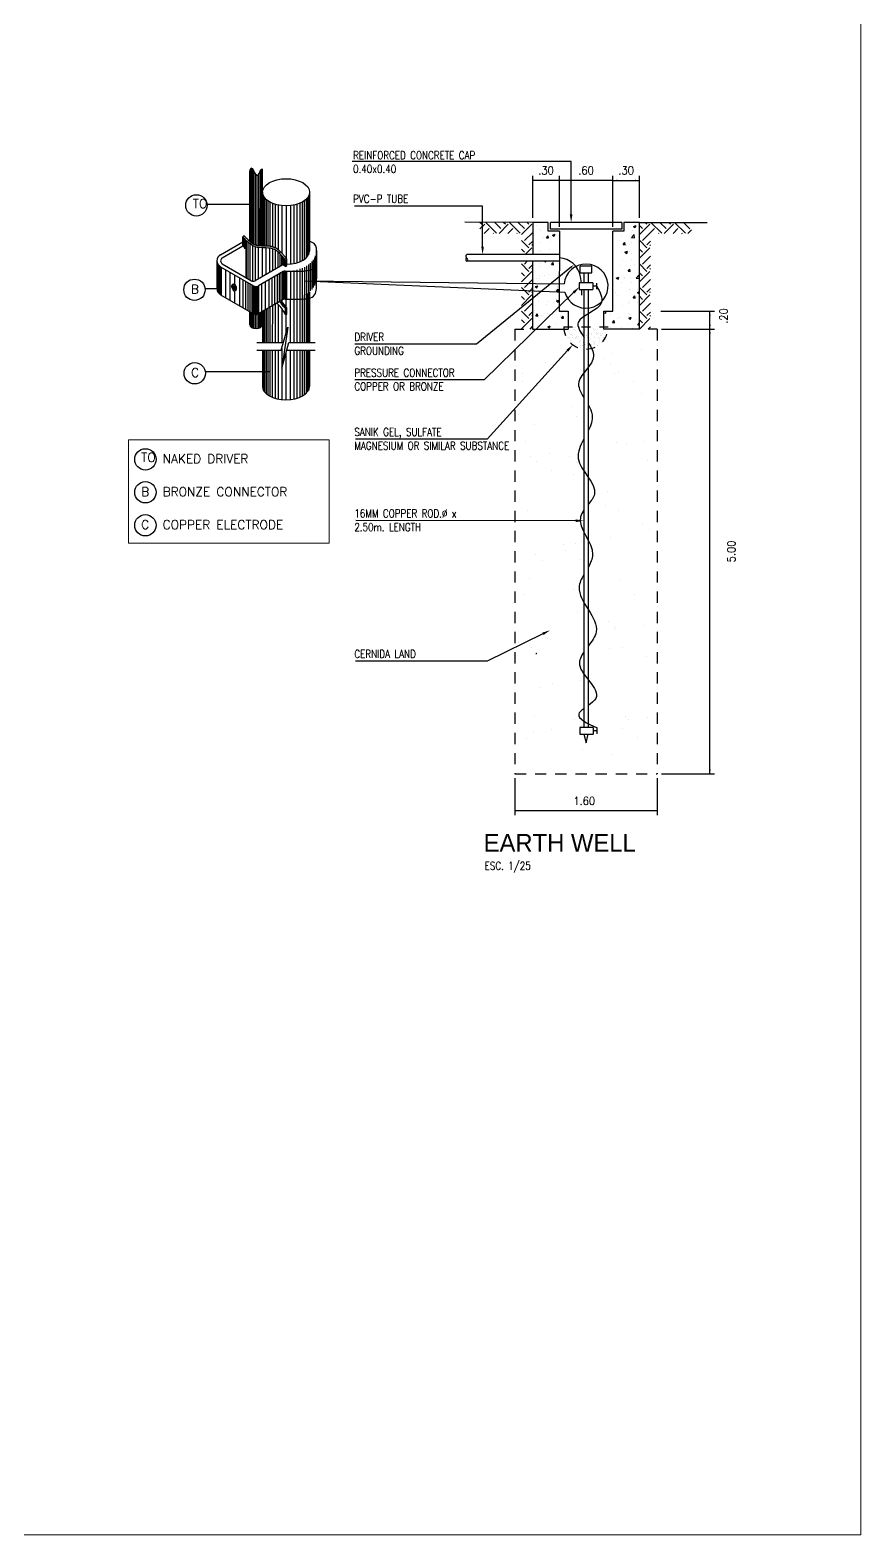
# Model space of a CAD drawing. Header units: millimetres. Extents: x -1414 to 2664, y 674 to 1517.
# Drawn here: x 1409.91 to 1419.24, y 778.23 to 795.15 of the extents above; entities that cross this region are included whole.
import ezdxf

# ---------------------------------------------------------------- set-up
doc = ezdxf.new("R2010")
doc.units = ezdxf.units.MM
doc.header["$LTSCALE"] = 0.01
doc.linetypes.add('DASHED', pattern=[19.05, 12.7, -6.35])
doc.linetypes.add('DASHEDTINY', pattern=[2.8575, 1.905, -0.9525])
doc.layers.get('0').update_dxf_attribs({"linetype": 'CONTINUOUS'})
doc.layers.get('Defpoints').update_dxf_attribs({"linetype": 'CONTINUOUS'})
for name, color, linetype, lineweight in [('.01', 1, 'CONTINUOUS', 9), ('Casco', 7, 'CONTINUOUS', 20), ('Cotas', 1, 'CONTINUOUS', 9)]:
    doc.layers.add(name, color=color, linetype=linetype, lineweight=lineweight)
for name, color, linetype in [('01H', 4, 'DASHEDTINY'), ('02', 2, 'CONTINUOUS'), ('1H', 4, 'DASHED'), ('ALUM', 4, 'CONTINUOUS'), ('CONPT', 2, 'DASHEDTINY'), ('DIM', 1, 'CONTINUOUS'), ('TEXT', 7, 'CONTINUOUS')]:
    doc.layers.add(name, color=color, linetype=linetype)
doc.styles.add('F-1', font='F-1')
doc.styles.add('SIMPLE', font='SIMPLE')
doc.styles.add('SIMPLE1', font='SIMPLE1')
doc.styles.get("Standard").update_dxf_attribs({"font": 'STANDARD'})
doc.dimstyles.get("Standard").update_dxf_attribs({"dimscale": 0.05, "dimtxt": 1.8, "dimasz": 1, "dimexe": 1, "dimexo": 1, "dimgap": 0.9, "dimtad": 0, "dimtoh": 1, "dimzin": 4, "dimdsep": 46, "dimcen": 0.09, "dimclrd": 2, "dimclre": 1, "dimclrt": 3, "dimadec": 0, "dimazin": 0, "dimtfac": 1, "dimtdec": 4, "dimtofl": 0, "dimtmove": 0, "dimatfit": 3, "dimfxl": 0.05, "dimtolj": 1, "dimtzin": 0, "dimarcsym": 0})

# ---------------------------------------------------------------- blocks, each defined once
blk = doc.blocks.new('*D154')
at = {"layer": 'Cotas', "color": 1, "linetype": 'ByBlock', "lineweight": -2}
for p, q in [((1415.353, 786.741), (1415.353, 786.325)), ((1416.953, 786.741), (1416.953, 786.325))]:
    blk.add_line(p, q, dxfattribs=at)
at = {"layer": 'Cotas', "color": 2, "linetype": 'ByBlock', "lineweight": -2}
blk.add_line((1416.953, 786.375), (1415.353, 786.375), dxfattribs=at)
for points in [[(1415.353, 786.375), (1415.403, 786.384), (1415.403, 786.367)], [(1416.953, 786.375), (1416.903, 786.367), (1416.903, 786.384)]]:
    blk.add_solid(points, dxfattribs=at)
at = {"layer": 'Cotas', "color": 3, "linetype": 'CONTINUOUS', "lineweight": -2, "insert": (1416.133, 786.486), "char_height": 0.09, "width": 0.19, "attachment_point": 5}
blk.add_mtext('1.60', dxfattribs=at)
blk = doc.blocks.new('*D155')
at = {"layer": 'Cotas', "color": 1, "linetype": 'ByBlock', "lineweight": -2}
for p, q in [((1416.454, 792.941), (1416.454, 793.513)), ((1416.754, 793.041), (1416.754, 793.513))]:
    blk.add_line(p, q, dxfattribs=at)
at = {"layer": 'Cotas', "color": 2, "linetype": 'ByBlock', "lineweight": -2}
blk.add_line((1416.454, 793.463), (1416.754, 793.463), dxfattribs=at)
for points in [[(1416.454, 793.463), (1416.504, 793.471), (1416.504, 793.455)], [(1416.754, 793.463), (1416.704, 793.455), (1416.704, 793.471)]]:
    blk.add_solid(points, dxfattribs=at)
at = {"layer": 'Cotas', "color": 3, "linetype": 'CONTINUOUS', "lineweight": -2, "insert": (1416.604, 793.575), "char_height": 0.09, "width": 0.14, "attachment_point": 5}
blk.add_mtext('.30', dxfattribs=at)
blk = doc.blocks.new('*D156')
at = {"layer": 'Cotas', "color": 1, "linetype": 'ByBlock', "lineweight": -2}
for p, q in [((1415.854, 792.941), (1415.854, 793.513)), ((1416.454, 792.941), (1416.454, 793.513))]:
    blk.add_line(p, q, dxfattribs=at)
at = {"layer": 'Cotas', "color": 2, "linetype": 'ByBlock', "lineweight": -2}
blk.add_line((1416.454, 793.463), (1415.854, 793.463), dxfattribs=at)
for points in [[(1415.854, 793.463), (1415.904, 793.471), (1415.904, 793.455)], [(1416.454, 793.463), (1416.404, 793.455), (1416.404, 793.471)]]:
    blk.add_solid(points, dxfattribs=at)
at = {"layer": 'Cotas', "color": 3, "linetype": 'CONTINUOUS', "lineweight": -2, "insert": (1416.154, 793.575), "char_height": 0.09, "width": 0.14, "attachment_point": 5}
blk.add_mtext('.60', dxfattribs=at)
blk = doc.blocks.new('*D157')
at = {"layer": 'Cotas', "color": 1, "linetype": 'ByBlock', "lineweight": -2}
for p, q in [((1415.554, 793.041), (1415.554, 793.513)), ((1415.854, 792.941), (1415.854, 793.513))]:
    blk.add_line(p, q, dxfattribs=at)
at = {"layer": 'Cotas', "color": 2, "linetype": 'ByBlock', "lineweight": -2}
blk.add_line((1415.854, 793.463), (1415.554, 793.463), dxfattribs=at)
for points in [[(1415.554, 793.463), (1415.604, 793.471), (1415.604, 793.455)], [(1415.854, 793.463), (1415.804, 793.455), (1415.804, 793.471)]]:
    blk.add_solid(points, dxfattribs=at)
at = {"layer": 'Cotas', "color": 3, "linetype": 'CONTINUOUS', "lineweight": -2, "insert": (1415.704, 793.575), "char_height": 0.09, "width": 0.14, "attachment_point": 5}
blk.add_mtext('.30', dxfattribs=at)
blk = doc.blocks.new('*D158')
at = {"layer": 'Cotas', "color": 1, "linetype": 'ByBlock', "lineweight": -2}
for p, q in [((1417.003, 791.791), (1417.596, 791.791)), ((1417.003, 786.791), (1417.596, 786.791))]:
    blk.add_line(p, q, dxfattribs=at)
at = {"layer": 'Cotas', "color": 2, "linetype": 'ByBlock', "lineweight": -2}
blk.add_line((1417.546, 786.791), (1417.546, 791.791), dxfattribs=at)
for points in [[(1417.546, 791.791), (1417.554, 791.741), (1417.538, 791.741)], [(1417.546, 786.791), (1417.538, 786.841), (1417.554, 786.841)]]:
    blk.add_solid(points, dxfattribs=at)
at = {"layer": 'Cotas', "color": 3, "linetype": 'CONTINUOUS', "lineweight": -2, "insert": (1417.786, 789.291), "char_height": 0.09, "width": 0.21, "attachment_point": 5, "rotation": 90}
blk.add_mtext('5.00', dxfattribs=at)
blk = doc.blocks.new('*D159')
at = {"layer": 'Cotas', "color": 1, "linetype": 'ByBlock', "lineweight": -2}
for p, q in [((1416.994, 791.991), (1417.596, 791.991)), ((1417.003, 791.791), (1417.596, 791.791))]:
    blk.add_line(p, q, dxfattribs=at)
at = {"layer": 'Cotas', "color": 2, "linetype": 'ByBlock', "lineweight": -2}
blk.add_line((1417.546, 791.791), (1417.546, 791.991), dxfattribs=at)
for points in [[(1417.546, 791.991), (1417.554, 791.941), (1417.538, 791.941)], [(1417.546, 791.791), (1417.538, 791.841), (1417.554, 791.841)]]:
    blk.add_solid(points, dxfattribs=at)
at = {"layer": 'Cotas', "color": 3, "linetype": 'CONTINUOUS', "lineweight": -2, "insert": (1417.699, 791.938), "char_height": 0.09, "width": 0.14, "attachment_point": 5, "rotation": 90}
blk.add_mtext('.20', dxfattribs=at)

msp = doc.modelspace()

# ---------------------------------------------------------------- linework, layer by layer
at = {"layer": '.01'}
msp.add_lwpolyline([(1419.241, 806.447), (1379.341, 806.447), (1379.341, 778.232), (1419.241, 778.232)], close=True, dxfattribs=at)
at = {"color": 3}
for p, q in [((1415.554, 792.991), (1414.791, 792.992)), ((1415.554, 792.991), (1415.554, 792.629)), ((1415.729, 792.991), (1415.554, 792.991)), ((1415.729, 792.891), (1415.729, 792.991)), ((1416.754, 792.991), (1416.579, 792.991)), ((1416.579, 792.991), (1416.579, 792.891)), ((1416.753, 791.791), (1416.754, 792.991)), ((1416.754, 792.991), (1417.516, 792.991)), ((1415.854, 792.891), (1415.729, 792.891)), ((1415.854, 792.891), (1415.853, 791.991)), ((1416.453, 791.991), (1416.454, 792.891)), ((1416.579, 792.891), (1416.454, 792.891)), ((1415.854, 792.629), (1414.813, 792.629)), ((1415.853, 792.554), (1414.813, 792.554)), ((1415.553, 792.554), (1415.553, 791.791)), ((1416.088, 792.424), (1416.088, 792.499)), ((1416.219, 792.499), (1416.088, 792.499)), ((1416.219, 792.424), (1416.219, 792.499)), ((1416.228, 792.311), (1416.078, 792.311)), ((1416.078, 792.311), (1416.078, 792.236)), ((1416.088, 792.424), (1416.219, 792.424)), ((1416.128, 792.424), (1416.128, 792.311)), ((1416.178, 792.424), (1416.178, 792.311)), ((1416.228, 792.311), (1416.228, 792.236)), ((1416.274, 792.274), (1416.228, 792.274)), ((1416.274, 792.24), (1416.274, 792.307)), ((1416.078, 792.236), (1416.228, 792.236)), ((1416.128, 792.236), (1416.128, 787.31)), ((1416.178, 792.236), (1416.178, 787.31)), ((1415.853, 791.991), (1415.953, 791.991)), ((1415.953, 791.991), (1415.953, 791.791)), ((1416.353, 791.991), (1416.453, 791.991)), ((1416.353, 791.791), (1416.353, 791.991)), ((1415.553, 791.791), (1415.953, 791.791)), ((1416.753, 791.791), (1416.353, 791.791)), ((1416.027, 787.399), (1416.027, 787.399)), ((1416.233, 787.31), (1416.083, 787.31)), ((1416.083, 787.31), (1416.083, 787.235)), ((1416.083, 787.235), (1416.233, 787.235)), ((1416.093, 787.327), (1416.093, 787.327)), ((1416.101, 787.332), (1416.101, 787.332)), ((1416.128, 787.237), (1416.153, 787.137)), ((1416.153, 787.137), (1416.178, 787.237)), ((1416.233, 787.31), (1416.233, 787.235)), ((1416.278, 787.273), (1416.233, 787.273)), ((1416.278, 787.239), (1416.278, 787.306))]:
    msp.add_line(p, q, dxfattribs=at)
at = {"color": 0}
for p, q in [((1414.982, 792.971), (1414.961, 792.991)), ((1414.961, 792.917), (1415.015, 792.971)), ((1415.148, 792.871), (1415.027, 792.991)), ((1415.197, 792.921), (1415.127, 792.991)), ((1415.176, 792.866), (1415.28, 792.971)), ((1415.247, 792.971), (1415.226, 792.991)), ((1415.413, 792.871), (1415.292, 792.991)), ((1415.462, 792.921), (1415.392, 792.991)), ((1415.429, 792.854), (1415.545, 792.971)), ((1415.512, 792.971), (1415.491, 792.991)), ((1415.602, 792.954), (1415.602, 792.954)), ((1416.687, 792.946), (1416.715, 792.956)), ((1416.707, 792.932), (1416.715, 792.956)), ((1416.754, 792.853), (1416.871, 792.97)), ((1416.788, 792.921), (1416.754, 792.955)), ((1416.838, 792.97), (1416.817, 792.991)), ((1417.004, 792.871), (1416.883, 792.991)), ((1417.053, 792.921), (1416.983, 792.991)), ((1417.032, 792.866), (1417.136, 792.97)), ((1417.103, 792.97), (1417.082, 792.991)), ((1417.269, 792.871), (1417.149, 792.991)), ((1417.319, 792.92), (1417.248, 792.991)), ((1415.01, 792.866), (1415.065, 792.921)), ((1415.11, 792.866), (1415.114, 792.871)), ((1415.275, 792.866), (1415.33, 792.921)), ((1415.375, 792.866), (1415.38, 792.871)), ((1415.512, 792.705), (1415.429, 792.789)), ((1415.462, 792.788), (1415.554, 792.879)), ((1415.634, 792.906), (1415.634, 792.906)), ((1415.647, 792.895), (1415.647, 792.895)), ((1415.673, 792.826), (1415.673, 792.826)), ((1415.709, 792.818), (1415.729, 792.841)), ((1415.709, 792.818), (1415.733, 792.816)), ((1415.733, 792.816), (1415.729, 792.841)), ((1415.749, 792.83), (1415.749, 792.83)), ((1415.777, 792.849), (1415.805, 792.859)), ((1415.777, 792.849), (1415.796, 792.835)), ((1415.796, 792.835), (1415.805, 792.859)), ((1415.849, 792.843), (1415.849, 792.843)), ((1415.85, 792.792), (1415.85, 792.792)), ((1416.465, 792.875), (1416.465, 792.875)), ((1416.527, 792.79), (1416.527, 792.79)), ((1416.55, 792.827), (1416.55, 792.827)), ((1416.652, 792.805), (1416.652, 792.805)), ((1416.663, 792.821), (1416.694, 792.854)), ((1416.663, 792.821), (1416.698, 792.816)), ((1416.67, 792.903), (1416.67, 792.903)), ((1416.687, 792.946), (1416.707, 792.932)), ((1416.698, 792.816), (1416.694, 792.854)), ((1416.741, 792.781), (1416.741, 792.781)), ((1416.752, 792.818), (1416.752, 792.818)), ((1416.838, 792.705), (1416.754, 792.79)), ((1416.788, 792.788), (1416.921, 792.921)), ((1416.966, 792.866), (1416.971, 792.871)), ((1417.132, 792.866), (1417.186, 792.921)), ((1417.231, 792.866), (1417.236, 792.871)), ((1417.297, 792.866), (1417.339, 792.908)), ((1415.462, 792.656), (1415.429, 792.69)), ((1415.469, 792.629), (1415.545, 792.705)), ((1415.512, 792.738), (1415.554, 792.78)), ((1415.554, 792.73), (1415.545, 792.738)), ((1415.617, 792.667), (1415.617, 792.667)), ((1415.642, 792.762), (1415.642, 792.762)), ((1415.644, 792.672), (1415.644, 792.672)), ((1415.744, 792.685), (1415.744, 792.685)), ((1415.758, 792.772), (1415.758, 792.772)), ((1415.845, 792.658), (1415.845, 792.658)), ((1415.851, 792.707), (1415.851, 792.707)), ((1416.46, 792.742), (1416.46, 792.742)), ((1416.547, 792.647), (1416.547, 792.647)), ((1416.57, 792.742), (1416.589, 792.765)), ((1416.57, 792.742), (1416.594, 792.74)), ((1416.594, 792.74), (1416.589, 792.765)), ((1416.59, 792.655), (1416.618, 792.666)), ((1416.59, 792.655), (1416.61, 792.642)), ((1416.61, 792.642), (1416.618, 792.666)), ((1416.612, 792.736), (1416.612, 792.736)), ((1416.646, 792.739), (1416.646, 792.739)), ((1416.647, 792.66), (1416.647, 792.66)), ((1416.66, 792.637), (1416.66, 792.637)), ((1416.665, 792.77), (1416.665, 792.77)), ((1416.754, 792.588), (1416.871, 792.705)), ((1416.788, 792.655), (1416.754, 792.69)), ((1416.788, 792.523), (1416.879, 792.613)), ((1416.838, 792.738), (1416.879, 792.779)), ((1416.879, 792.731), (1416.871, 792.738)), ((1415.512, 792.44), (1415.428, 792.524)), ((1415.462, 792.523), (1415.493, 792.554)), ((1415.512, 792.473), (1415.553, 792.515)), ((1415.553, 792.465), (1415.545, 792.473)), ((1415.632, 792.495), (1415.632, 792.495)), ((1415.639, 792.527), (1415.639, 792.527)), ((1415.687, 792.554), (1415.699, 792.545)), ((1415.699, 792.545), (1415.702, 792.554)), ((1415.765, 792.517), (1415.784, 792.54)), ((1415.765, 792.517), (1415.789, 792.515)), ((1415.789, 792.515), (1415.784, 792.54)), ((1415.79, 792.547), (1415.79, 792.547)), ((1415.84, 792.525), (1415.84, 792.525)), ((1416.455, 792.609), (1416.455, 792.609)), ((1416.542, 792.502), (1416.542, 792.502)), ((1416.566, 792.559), (1416.566, 792.559)), ((1416.625, 792.441), (1416.645, 792.464)), ((1416.649, 792.439), (1416.645, 792.464)), ((1416.655, 792.504), (1416.655, 792.504)), ((1416.661, 792.577), (1416.661, 792.577)), ((1416.693, 792.522), (1416.693, 792.522)), ((1416.838, 792.44), (1416.753, 792.524)), ((1416.838, 792.473), (1416.878, 792.514)), ((1416.878, 792.466), (1416.871, 792.473)), ((1415.428, 792.323), (1415.545, 792.44)), ((1415.462, 792.39), (1415.428, 792.424)), ((1415.462, 792.258), (1415.553, 792.349)), ((1415.582, 792.269), (1415.61, 792.279)), ((1415.6, 792.364), (1415.6, 792.364)), ((1415.602, 792.255), (1415.61, 792.279)), ((1415.627, 792.362), (1415.627, 792.362)), ((1415.633, 792.399), (1415.633, 792.399)), ((1415.685, 792.39), (1415.685, 792.39)), ((1415.729, 792.409), (1415.729, 792.409)), ((1415.814, 792.355), (1415.814, 792.355)), ((1415.835, 792.392), (1415.835, 792.392)), ((1416.454, 792.328), (1416.454, 792.328)), ((1416.493, 792.365), (1416.521, 792.376)), ((1416.493, 792.365), (1416.513, 792.352)), ((1416.513, 792.352), (1416.521, 792.376)), ((1416.549, 792.32), (1416.549, 792.32)), ((1416.583, 792.373), (1416.583, 792.373)), ((1416.588, 792.364), (1416.588, 792.364)), ((1416.625, 792.441), (1416.649, 792.439)), ((1416.651, 792.371), (1416.651, 792.371)), ((1416.668, 792.319), (1416.668, 792.319)), ((1416.716, 792.365), (1416.747, 792.398)), ((1416.716, 792.365), (1416.751, 792.36)), ((1416.751, 792.36), (1416.747, 792.398)), ((1416.753, 792.322), (1416.871, 792.44)), ((1416.788, 792.39), (1416.753, 792.425)), ((1416.788, 792.258), (1416.878, 792.348)), ((1415.512, 792.175), (1415.428, 792.259)), ((1415.428, 792.058), (1415.545, 792.175)), ((1415.462, 792.125), (1415.428, 792.159)), ((1415.512, 792.208), (1415.553, 792.25)), ((1415.553, 792.2), (1415.545, 792.208)), ((1415.557, 792.239), (1415.553, 792.26)), ((1415.553, 792.239), (1415.557, 792.239)), ((1415.579, 792.232), (1415.579, 792.232)), ((1415.582, 792.269), (1415.602, 792.255)), ((1415.616, 792.16), (1415.616, 792.16)), ((1415.622, 792.229), (1415.622, 792.229)), ((1415.65, 792.206), (1415.65, 792.206)), ((1415.727, 792.107), (1415.727, 792.107)), ((1415.82, 792.216), (1415.84, 792.239)), ((1415.82, 792.216), (1415.844, 792.214)), ((1415.82, 792.108), (1415.848, 792.118)), ((1415.82, 792.108), (1415.84, 792.094)), ((1415.825, 792.126), (1415.825, 792.126)), ((1415.827, 792.12), (1415.827, 792.12)), ((1415.83, 792.259), (1415.83, 792.259)), ((1415.832, 792.265), (1415.832, 792.265)), ((1415.844, 792.214), (1415.84, 792.239)), ((1415.84, 792.094), (1415.848, 792.118)), ((1415.849, 792.2), (1415.849, 792.2)), ((1416.483, 792.207), (1416.483, 792.207)), ((1416.504, 792.17), (1416.504, 792.17)), ((1416.641, 792.104), (1416.641, 792.104)), ((1416.645, 792.233), (1416.645, 792.233)), ((1416.646, 792.238), (1416.646, 792.238)), ((1416.681, 792.141), (1416.7, 792.164)), ((1416.681, 792.141), (1416.705, 792.138)), ((1416.705, 792.138), (1416.7, 792.164)), ((1416.717, 792.161), (1416.717, 792.161)), ((1416.731, 792.204), (1416.753, 792.213)), ((1416.731, 792.204), (1416.751, 792.191)), ((1416.735, 792.24), (1416.735, 792.24)), ((1416.751, 792.191), (1416.753, 792.197)), ((1416.838, 792.175), (1416.753, 792.259)), ((1416.753, 792.057), (1416.871, 792.175)), ((1416.788, 792.125), (1416.753, 792.16)), ((1416.838, 792.208), (1416.878, 792.248)), ((1416.878, 792.201), (1416.871, 792.208)), ((1415.512, 791.91), (1415.428, 791.993)), ((1415.462, 791.993), (1415.553, 792.084)), ((1415.512, 791.943), (1415.553, 791.984)), ((1415.553, 791.935), (1415.545, 791.943)), ((1415.572, 792.001), (1415.572, 792.001)), ((1415.589, 791.94), (1415.608, 791.963)), ((1415.589, 791.94), (1415.613, 791.938)), ((1415.613, 791.938), (1415.608, 791.963)), ((1415.612, 791.963), (1415.612, 791.963)), ((1415.617, 792.096), (1415.617, 792.096)), ((1415.622, 791.949), (1415.622, 791.949)), ((1415.656, 791.948), (1415.656, 791.948)), ((1415.712, 792.073), (1415.712, 792.073)), ((1415.722, 791.963), (1415.722, 791.963)), ((1415.785, 791.992), (1415.785, 791.992)), ((1415.82, 791.993), (1415.82, 791.993)), ((1415.87, 791.939), (1415.87, 791.939)), ((1415.873, 791.983), (1415.873, 791.983)), ((1415.876, 791.915), (1415.895, 791.938)), ((1415.9, 791.913), (1415.895, 791.938)), ((1416.353, 791.988), (1416.357, 791.991)), ((1416.353, 791.974), (1416.377, 791.97)), ((1416.377, 791.97), (1416.375, 791.991)), ((1416.426, 791.965), (1416.426, 791.965)), ((1416.43, 791.943), (1416.43, 791.943)), ((1416.565, 792.053), (1416.565, 792.053)), ((1416.625, 791.938), (1416.625, 791.938)), ((1416.63, 792.082), (1416.63, 792.082)), ((1416.636, 791.971), (1416.636, 791.971)), ((1416.639, 791.956), (1416.639, 791.956)), ((1416.73, 792.095), (1416.73, 792.095)), ((1416.838, 791.91), (1416.753, 791.994)), ((1416.788, 791.993), (1416.878, 792.083)), ((1416.838, 791.943), (1416.878, 791.983)), ((1416.878, 791.935), (1416.871, 791.943)), ((1415.428, 791.793), (1415.545, 791.91)), ((1415.462, 791.86), (1415.428, 791.894)), ((1415.526, 791.791), (1415.553, 791.819)), ((1415.608, 791.83), (1415.608, 791.83)), ((1415.616, 791.805), (1415.616, 791.805)), ((1415.631, 791.893), (1415.631, 791.893)), ((1415.723, 791.818), (1415.751, 791.828)), ((1415.723, 791.818), (1415.743, 791.804)), ((1415.743, 791.804), (1415.751, 791.828)), ((1415.768, 791.825), (1415.768, 791.825)), ((1415.815, 791.859), (1415.815, 791.859)), ((1415.865, 791.933), (1415.865, 791.933)), ((1415.876, 791.915), (1415.9, 791.913)), ((1415.907, 791.79), (1415.907, 791.79)), ((1415.911, 791.801), (1415.911, 791.801)), ((1415.918, 791.794), (1415.918, 791.794)), ((1415.927, 791.792), (1415.927, 791.792)), ((1415.928, 791.773), (1415.928, 791.773)), ((1415.96, 791.797), (1415.96, 791.797)), ((1415.979, 791.812), (1415.979, 791.812)), ((1416.011, 791.791), (1416.011, 791.791)), ((1416.014, 791.804), (1416.014, 791.804)), ((1416.028, 791.781), (1416.028, 791.781)), ((1416.03, 791.772), (1416.03, 791.772)), ((1416.035, 791.807), (1416.035, 791.807)), ((1416.068, 791.811), (1416.068, 791.811)), ((1416.073, 791.798), (1416.073, 791.798)), ((1416.084, 791.814), (1416.084, 791.814)), ((1416.135, 791.792), (1416.135, 791.792)), ((1416.138, 791.776), (1416.138, 791.776)), ((1416.152, 791.781), (1416.152, 791.781)), ((1416.186, 791.813), (1416.186, 791.813)), ((1416.233, 791.796), (1416.233, 791.796)), ((1416.241, 791.789), (1416.241, 791.789)), ((1416.243, 791.777), (1416.243, 791.777)), ((1416.26, 791.792), (1416.26, 791.792)), ((1416.277, 791.781), (1416.277, 791.781)), ((1416.345, 791.777), (1416.345, 791.777)), ((1416.384, 791.792), (1416.384, 791.792)), ((1416.396, 791.793), (1416.396, 791.793)), ((1416.426, 791.81), (1416.426, 791.81)), ((1416.449, 791.865), (1416.469, 791.888)), ((1416.449, 791.865), (1416.473, 791.863)), ((1416.473, 791.863), (1416.469, 791.888)), ((1416.51, 791.911), (1416.51, 791.911)), ((1416.525, 791.924), (1416.525, 791.924)), ((1416.548, 791.814), (1416.548, 791.814)), ((1416.631, 791.838), (1416.631, 791.838)), ((1416.634, 791.914), (1416.662, 791.925)), ((1416.634, 791.914), (1416.654, 791.901)), ((1416.654, 791.901), (1416.662, 791.925)), ((1416.671, 791.8), (1416.671, 791.8)), ((1416.724, 791.902), (1416.724, 791.902)), ((1416.736, 791.84), (1416.753, 791.86)), ((1416.736, 791.84), (1416.753, 791.838)), ((1416.753, 791.792), (1416.871, 791.91)), ((1416.788, 791.86), (1416.753, 791.895)), ((1416.852, 791.791), (1416.878, 791.818)), ((1415.944, 791.691), (1415.944, 791.691)), ((1415.953, 791.763), (1415.953, 791.763)), ((1415.961, 791.692), (1415.961, 791.692)), ((1415.964, 791.742), (1415.964, 791.742)), ((1415.964, 791.694), (1415.964, 791.694)), ((1415.982, 791.735), (1415.982, 791.735)), ((1415.984, 791.658), (1415.984, 791.658)), ((1415.993, 791.726), (1415.993, 791.726)), ((1415.996, 791.642), (1415.996, 791.642)), ((1415.997, 791.698), (1415.997, 791.698)), ((1416, 791.719), (1416, 791.719)), ((1416.033, 791.695), (1416.033, 791.695)), ((1416.034, 791.599), (1416.034, 791.599)), ((1416.035, 791.687), (1416.035, 791.687)), ((1416.035, 791.618), (1416.035, 791.618)), ((1416.043, 791.691), (1416.043, 791.691)), ((1416.051, 791.705), (1416.051, 791.705)), ((1416.06, 791.681), (1416.06, 791.681)), ((1416.072, 791.708), (1416.072, 791.708)), ((1416.075, 791.651), (1416.075, 791.651)), ((1416.082, 791.644), (1416.082, 791.644)), ((1416.086, 791.736), (1416.086, 791.736)), ((1416.088, 791.742), (1416.088, 791.742)), ((1416.088, 791.606), (1416.088, 791.606)), ((1416.089, 791.659), (1416.089, 791.659)), ((1416.105, 791.712), (1416.105, 791.712)), ((1416.109, 791.609), (1416.109, 791.609)), ((1416.113, 791.761), (1416.113, 791.761)), ((1416.117, 791.612), (1416.117, 791.612)), ((1416.12, 791.754), (1416.12, 791.754)), ((1416.121, 791.642), (1416.121, 791.642)), ((1416.141, 791.699), (1416.141, 791.699)), ((1416.141, 791.613), (1416.141, 791.613)), ((1416.143, 791.622), (1416.143, 791.622)), ((1416.155, 791.722), (1416.155, 791.722)), ((1416.159, 791.719), (1416.159, 791.719)), ((1416.168, 791.691), (1416.168, 791.691)), ((1416.18, 791.722), (1416.18, 791.722)), ((1416.184, 791.681), (1416.184, 791.681)), ((1416.189, 791.736), (1416.189, 791.736)), ((1416.191, 791.659), (1416.191, 791.659)), ((1416.195, 791.686), (1416.195, 791.686)), ((1416.196, 791.621), (1416.196, 791.621)), ((1416.202, 791.679), (1416.202, 791.679)), ((1416.212, 791.726), (1416.212, 791.726)), ((1416.213, 791.742), (1416.213, 791.742)), ((1416.217, 791.623), (1416.217, 791.623)), ((1416.237, 791.647), (1416.237, 791.647)), ((1416.245, 791.7), (1416.245, 791.7)), ((1416.245, 791.642), (1416.245, 791.642)), ((1416.248, 791.623), (1416.248, 791.623)), ((1416.249, 791.628), (1416.249, 791.628)), ((1416.267, 791.733), (1416.267, 791.733)), ((1416.275, 791.758), (1416.275, 791.758)), ((1416.277, 791.611), (1416.277, 791.611)), ((1416.284, 791.604), (1416.284, 791.604)), ((1416.287, 791.736), (1416.287, 791.736)), ((1416.292, 791.692), (1416.292, 791.692)), ((1416.297, 791.74), (1416.297, 791.74)), ((1416.299, 791.663), (1416.299, 791.663)), ((1416.303, 791.635), (1416.303, 791.635)), ((1416.309, 791.681), (1416.309, 791.681)), ((1416.315, 791.721), (1416.315, 791.721)), ((1416.32, 791.74), (1416.32, 791.74)), ((1416.323, 791.714), (1416.323, 791.714)), ((1416.324, 791.638), (1416.324, 791.638)), ((1416.337, 791.742), (1416.337, 791.742)), ((1416.348, 791.7), (1416.348, 791.7)), ((1416.357, 791.682), (1416.357, 791.682)), ((1416.374, 791.748), (1416.374, 791.748)), ((1416.075, 791.591), (1416.075, 791.591)), ((1416.091, 791.582), (1416.091, 791.582)), ((1416.092, 791.58), (1416.092, 791.58)), ((1416.157, 791.576), (1416.157, 791.576)), ((1416.164, 791.569), (1416.164, 791.569)), ((1416.194, 791.582), (1416.194, 791.582)), ((1416.2, 791.591), (1416.2, 791.591)), ((1416.217, 791.581), (1416.217, 791.581)), ((1416.238, 791.489), (1416.238, 791.489)), ((1416.356, 791.457), (1416.356, 791.457)), ((1416.447, 791.516), (1416.447, 791.516)), ((1416.772, 791.559), (1416.772, 791.559)), ((1415.37, 791.374), (1415.37, 791.374)), ((1415.445, 791.296), (1415.445, 791.296)), ((1415.695, 791.417), (1415.695, 791.417)), ((1416.429, 791.39), (1416.429, 791.39)), ((1416.468, 791.291), (1416.468, 791.291)), ((1416.521, 791.31), (1416.521, 791.31)), ((1415.444, 791.2), (1415.444, 791.2)), ((1416.69, 791.202), (1416.69, 791.202)), ((1415.986, 790.921), (1415.986, 790.921)), ((1416.777, 791.071), (1416.777, 791.071)), ((1416.051, 790.813), (1416.051, 790.813)), ((1415.575, 790.72), (1415.575, 790.72)), ((1415.47, 790.526), (1415.47, 790.526)), ((1416.064, 790.43), (1416.064, 790.43)), ((1416.493, 790.521), (1416.493, 790.521)), ((1416.607, 790.501), (1416.607, 790.501)), ((1416.815, 790.529), (1416.815, 790.529)), ((1415.53, 790.36), (1415.53, 790.36)), ((1415.598, 790.306), (1415.598, 790.306)), ((1415.738, 790.387), (1415.738, 790.387)), ((1415.973, 790.355), (1415.973, 790.355)), ((1416.047, 790.288), (1416.047, 790.288)), ((1416.844, 790.308), (1416.844, 790.308)), ((1415.767, 790.198), (1415.767, 790.198)), ((1416.011, 790.151), (1416.011, 790.151)), ((1416.394, 789.969), (1416.394, 789.969)), ((1415.495, 789.755), (1415.495, 789.755)), ((1416.374, 789.811), (1416.374, 789.811)), ((1416.518, 789.75), (1416.518, 789.75)), ((1416.793, 789.604), (1416.793, 789.604)), ((1416.107, 789.4), (1416.107, 789.4)), ((1416.432, 789.443), (1416.432, 789.443)), ((1416.866, 789.536), (1416.866, 789.536)), ((1415.355, 789.301), (1415.355, 789.301)), ((1415.59, 789.253), (1415.59, 789.253)), ((1415.899, 789.373), (1415.899, 789.373)), ((1415.921, 789.304), (1415.921, 789.304)), ((1416.036, 789.38), (1416.036, 789.38)), ((1415.664, 789.185), (1415.664, 789.185)), ((1416.09, 789.197), (1416.09, 789.197)), ((1415.52, 788.984), (1415.52, 788.984)), ((1416.543, 788.979), (1416.543, 788.979)), ((1415.451, 788.808), (1415.451, 788.808)), ((1416.012, 788.866), (1416.012, 788.866)), ((1416.697, 788.81), (1416.697, 788.81)), ((1416.061, 788.609), (1416.061, 788.609)), ((1416.267, 788.385), (1416.267, 788.385)), ((1416.41, 788.502), (1416.41, 788.502)), ((1416.476, 788.413), (1416.476, 788.413)), ((1416.483, 788.434), (1416.483, 788.434)), ((1416.801, 788.456), (1416.801, 788.456)), ((1415.399, 788.271), (1415.399, 788.271)), ((1415.545, 788.214), (1415.545, 788.214)), ((1415.724, 788.314), (1415.724, 788.314)), ((1416.244, 788.302), (1416.244, 788.302)), ((1416.413, 788.195), (1416.413, 788.195)), ((1416.568, 788.208), (1416.568, 788.208)), ((1416.831, 788.115), (1416.831, 788.115)), ((1415.629, 787.764), (1415.629, 787.764)), ((1415.774, 787.806), (1415.774, 787.806)), ((1416.086, 787.838), (1416.086, 787.838)), ((1415.57, 787.443), (1415.57, 787.443)), ((1416.594, 787.438), (1416.594, 787.438)), ((1416.636, 787.398), (1416.636, 787.398)), ((1416.844, 787.426), (1416.844, 787.426)), ((1415.559, 787.257), (1415.559, 787.257)), ((1415.768, 787.284), (1415.768, 787.284)), ((1416.567, 787.301), (1416.567, 787.301)), ((1415.49, 787.191), (1415.49, 787.191)), ((1416.111, 787.068), (1416.111, 787.068)), ((1416.736, 787.193), (1416.736, 787.193)), ((1416.449, 787.013), (1416.449, 787.013)), ((1416.097, 786.804), (1416.097, 786.804))]:
    msp.add_line(p, q, dxfattribs=at)
at = {"color": 7}
for p, q in [((1416.554, 792.991), (1415.754, 792.991)), ((1415.754, 792.916), (1415.754, 792.991)), ((1415.851, 792.998), (1415.855, 792.992)), ((1415.852, 792.986), (1415.855, 792.992)), ((1416.554, 792.991), (1416.554, 792.916)), ((1416.554, 792.916), (1415.754, 792.916)), ((1415.589, 788.142), (1415.595, 788.145)), ((1415.601, 788.142), (1415.595, 788.145))]:
    msp.add_line(p, q, dxfattribs=at)
at = {"color": 3}
for centre, radius, start, end in [((1414.824, 792.609), 0.0228, 119.4025, 242.7214), ((1414.821, 792.571), 0.0194, 117.8404, 245.7803), ((1414.805, 792.571), 0.0194, 294.7815, 62.7214)]:
    msp.add_arc(centre, radius, start, end, dxfattribs=at)
at = {"layer": '01H', "color": 4}
for p, q in [((1415.353, 791.791), (1415.553, 791.791)), ((1415.903, 791.816), (1416.403, 791.816))]:
    msp.add_line(p, q, dxfattribs=at)
at = {"layer": '01H'}
msp.add_line((1416.953, 791.791), (1416.753, 791.791), dxfattribs=at)
msp.add_arc((1416.153, 791.816), 0.25, 179.9901, 359.9901, dxfattribs=at)
at = {"layer": '02'}
for centre in [(1411.203, 790.326), (1411.203, 789.956), (1411.202, 789.585)]:
    msp.add_circle(centre, 0.12, dxfattribs=at)
at = {"layer": '1H', "color": 4}
for p, q in [((1415.353, 791.791), (1415.353, 786.791)), ((1416.953, 791.791), (1416.953, 786.791)), ((1415.353, 786.791), (1416.953, 786.791))]:
    msp.add_line(p, q, dxfattribs=at)
at = {"layer": 'ALUM'}
for points, knots in [([(1416.274, 792.274), (1416.309, 792.207), (1416.406, 792.023), (1415.986, 791.922), (1416.085, 791.765), (1416.128, 791.705)], [0, 0, 0, 0, 0.1915354, 0.5338135, 0.7239423, 0.7239423, 0.7239423, 0.7239423]), ([(1416.178, 791.635), (1416.212, 791.586), (1416.301, 791.425), (1416.007, 791.243), (1416.091, 791.082), (1416.128, 791.022)], [0.7964872, 0.7964872, 0.7964872, 0.7964872, 0.9487828, 1.284735, 1.4783413, 1.4783413, 1.4783413, 1.4783413]), ([(1416.178, 790.94), (1416.199, 790.903), (1416.244, 790.805), (1416.209, 790.707), (1416.178, 790.646)], [1.5655878, 1.5655878, 1.5655878, 1.5655878, 1.6826559, 1.8734564, 1.8734564, 1.8734564, 1.8734564]), ([(1416.128, 790.553), (1416.089, 790.48), (1415.99, 790.268), (1416.333, 790.018), (1416.21, 789.857), (1416.178, 789.818)], [1.971172, 1.971172, 1.971172, 1.971172, 2.1995258, 2.6383782, 2.778513, 2.778513, 2.778513, 2.778513]), ([(1416.128, 789.754), (1416.112, 789.73), (1416.026, 789.577), (1416.289, 789.346), (1416.204, 789.16), (1416.178, 789.113)], [2.8543953, 2.8543953, 2.8543953, 2.8543953, 2.9365058, 3.3828112, 3.5366062, 3.5366062, 3.5366062, 3.5366062]), ([(1416.128, 789.028), (1416.101, 788.982), (1416, 788.771), (1416.376, 788.49), (1416.218, 788.279), (1416.178, 788.227)], [3.6292137, 3.6292137, 3.6292137, 3.6292137, 3.7807321, 4.3187977, 4.4972262, 4.4972262, 4.4972262, 4.4972262]), ([(1416.128, 788.159), (1416.097, 788.112), (1416.016, 787.94), (1416.378, 787.71), (1416.213, 787.583), (1416.178, 787.558)], [4.5744922, 4.5744922, 4.5744922, 4.5744922, 4.7317802, 5.1518321, 5.2631211, 5.2631211, 5.2631211, 5.2631211]), ([(1416.128, 787.522), (1416.099, 787.502), (1416.015, 787.428), (1416.167, 787.358), (1416.278, 787.306)], [5.3161361, 5.3161361, 5.3161361, 5.3161361, 5.4126299, 5.6717915, 5.6717915, 5.6717915, 5.6717915])]:
    msp.add_open_spline(points, degree=3, knots=knots, dxfattribs=at)
at = {"layer": 'Casco', "color": 2}
msp.add_lwpolyline([(1413.268, 789.383), (1411.013, 789.383), (1411.013, 790.545), (1413.268, 790.545)], close=True, dxfattribs=at)
at = {"layer": 'CONPT', "color": 6, "linetype": 'CONTINUOUS'}
for p, q in [((1416.101, 792.311), (1416.09, 792.38)), ((1416.101, 792.236), (1416.101, 792.173))]:
    msp.add_line(p, q, dxfattribs=at)
msp.add_arc((1415.843, 792.341), 0.25, 9.0643, 87.6213, dxfattribs=at)
at = {"layer": 'Defpoints', "color": 0, "linetype": 'ByBlock'}
for p in [(1416.754, 792.991), (1415.554, 792.891), (1415.554, 792.891), (1415.854, 792.891), (1416.465, 792.875), (1416.465, 792.875), (1416.453, 791.991), (1416.953, 791.791), (1416.953, 791.791), (1415.353, 786.791), (1416.953, 786.791), (1416.953, 786.791), (1416.952, 786.471)]:
    msp.add_point(p, dxfattribs=at)
at = {"layer": 'DIM'}
for q in [(1415.915, 792.208), (1415.907, 792.3)]:
    msp.add_line((1412.994, 792.332), q, dxfattribs=at)
for points in [[(1415.986, 793.081), (1415.986, 793.675), (1413.526, 793.675)], [(1414.991, 792.719), (1414.991, 793.175), (1413.55, 793.175)], [(1415.99, 792.492), (1414.922, 791.621), (1413.555, 791.621)], [(1416.014, 792.202), (1415.009, 791.219), (1413.555, 791.219)], [(1415.944, 791.549), (1415.044, 790.553), (1413.562, 790.553)], [(1416.038, 789.636), (1413.566, 789.637)], [(1415.668, 788.364), (1415.044, 788.057), (1413.562, 788.057)]]:
    msp.add_lwpolyline(points, dxfattribs=at)
at = {"layer": 'DIM', "color": 4}
for points in [[(1412.414, 793.192), (1411.9, 793.192)], [(1412.051, 792.244), (1411.873, 792.243)], [(1412.608, 791.312), (1411.886, 791.312)]]:
    msp.add_lwpolyline(points, dxfattribs=at)
at = {"layer": 'DIM'}
msp.add_arc((1416.153, 792.274), 0.248, 195.4482, 173.9236, dxfattribs=at)
for points in [[(1416.001, 793.081), (1415.986, 792.991), (1415.971, 793.081)], [(1415.006, 792.719), (1414.991, 792.629), (1414.976, 792.719)], [(1415.986, 792.497), (1416.021, 792.517), (1415.994, 792.487)], [(1416.004, 792.213), (1416.078, 792.265), (1416.025, 792.191)], [(1415.933, 791.559), (1416.005, 791.615), (1415.955, 791.538)], [(1416.038, 789.651), (1416.128, 789.636), (1416.038, 789.621)], [(1415.661, 788.378), (1415.749, 788.404), (1415.675, 788.351)]]:
    msp.add_solid(points, dxfattribs=at)
at = {"layer": 'TEXT'}
for p, q in [((1412.374, 792.777), (1412.374, 793.568)), ((1412.519, 793.331), (1412.519, 793.588)), ((1412.519, 793.331), (1412.518, 792.725)), ((1413.047, 793.33), (1413.047, 792.673)), ((1412.299, 792.827), (1412.311, 792.842)), ((1412.299, 792.727), (1412.299, 792.827)), ((1413.097, 792.752), (1413.047, 792.781)), ((1412.046, 792.628), (1412.299, 792.774)), ((1412.066, 792.593), (1412.299, 792.727)), ((1412.334, 792.37), (1412.334, 792.689)), ((1413.125, 792.676), (1413.125, 792.357)), ((1412.006, 792.56), (1412.006, 792.246)), ((1412.046, 792.492), (1412.417, 792.278)), ((1412.066, 792.525), (1412.396, 792.334)), ((1412.746, 792.513), (1412.436, 792.334)), ((1412.776, 792.495), (1412.746, 792.513)), ((1412.776, 792.567), (1412.793, 792.577)), ((1412.776, 792.495), (1412.776, 792.567)), ((1412.776, 792.495), (1412.793, 792.505)), ((1412.793, 792.505), (1412.793, 792.577)), ((1412.751, 792.437), (1412.475, 792.278)), ((1412.046, 792.178), (1412.417, 791.964)), ((1412.751, 792.123), (1412.475, 791.964)), ((1413.047, 792.21), (1413.046, 791.642)), ((1412.374, 791.84), (1412.374, 791.988)), ((1412.518, 791.989), (1412.518, 791.642)), ((1412.776, 792.022), (1412.793, 792.031)), ((1412.776, 791.95), (1412.776, 792.022)), ((1412.776, 791.95), (1412.793, 791.96)), ((1412.793, 791.96), (1412.793, 792.031)), ((1412.729, 791.553), (1412.803, 791.812)), ((1412.803, 791.812), (1412.736, 791.353)), ((1412.456, 791.642), (1412.754, 791.642)), ((1412.736, 791.353), (1412.815, 791.642)), ((1412.815, 791.642), (1413.109, 791.642)), ((1413.046, 791.741), (1413.046, 791.642)), ((1412.456, 791.553), (1412.729, 791.553)), ((1412.518, 791.553), (1412.518, 791.148)), ((1412.791, 791.553), (1413.109, 791.553)), ((1413.046, 791.553), (1413.046, 791.148))]:
    msp.add_line(p, q, dxfattribs=at)
at = {"layer": 'TEXT', "color": 1}
for p, q in [((1412.381, 793.591), (1412.381, 792.772)), ((1412.39, 793.6), (1412.39, 792.764)), ((1412.402, 793.598), (1412.402, 792.755)), ((1412.418, 793.578), (1412.418, 792.746)), ((1412.437, 793.535), (1412.437, 792.737)), ((1412.456, 793.516), (1412.456, 792.731)), ((1412.475, 793.528), (1412.475, 792.728)), ((1412.491, 793.571), (1412.49, 792.726)), ((1412.503, 793.585), (1412.503, 792.726)), ((1412.512, 793.588), (1412.512, 792.725)), ((1412.531, 793.285), (1412.531, 792.725)), ((1412.542, 793.267), (1412.542, 792.725)), ((1412.558, 793.25), (1412.558, 792.724)), ((1412.578, 793.234), (1412.578, 792.723)), ((1412.601, 793.22), (1412.601, 792.721)), ((1412.629, 793.207), (1412.629, 792.715)), ((1412.66, 793.195), (1412.66, 792.703)), ((1412.695, 793.187), (1412.695, 792.681)), ((1412.735, 793.181), (1412.734, 792.646)), ((1412.783, 793.178), (1412.783, 792.589)), ((1412.831, 793.181), (1412.831, 792.523)), ((1412.87, 793.187), (1412.87, 792.529)), ((1412.905, 793.195), (1412.905, 792.538)), ((1412.937, 793.207), (1412.936, 792.549)), ((1412.964, 793.22), (1412.964, 792.562)), ((1412.988, 793.234), (1412.987, 792.577)), ((1413.007, 793.25), (1413.007, 792.593)), ((1413.023, 793.267), (1413.023, 792.61)), ((1413.035, 793.285), (1413.034, 792.627)), ((1412.303, 792.727), (1412.303, 792.822)), ((1412.311, 792.714), (1412.311, 792.814)), ((1412.322, 792.701), (1412.322, 792.801)), ((1412.338, 792.368), (1412.338, 792.785)), ((1412.358, 792.356), (1412.358, 792.766)), ((1412.381, 792.343), (1412.381, 792.746)), ((1412.409, 792.329), (1412.409, 792.729)), ((1412.44, 792.336), (1412.44, 792.715)), ((1412.475, 792.357), (1412.475, 792.708)), ((1412.517, 792.381), (1412.517, 792.706)), ((1412.56, 792.406), (1412.56, 792.705)), ((1412.599, 792.428), (1412.599, 792.701)), ((1412.635, 792.449), (1412.635, 792.693)), ((1412.666, 792.467), (1412.666, 792.678)), ((1412.694, 792.483), (1412.694, 792.658)), ((1412.717, 792.495), (1412.717, 792.636)), ((1412.737, 792.508), (1412.737, 792.614)), ((1413.115, 792.302), (1413.115, 792.616)), ((1412.013, 792.529), (1412.013, 792.215)), ((1412.017, 792.521), (1412.017, 792.207)), ((1412.023, 792.512), (1412.023, 792.198)), ((1412.03, 792.503), (1412.03, 792.19)), ((1412.04, 792.495), (1412.04, 792.182)), ((1412.052, 792.488), (1412.052, 792.175)), ((1412.103, 792.459), (1412.103, 792.145)), ((1412.752, 792.509), (1412.752, 792.596)), ((1412.764, 792.502), (1412.764, 792.581)), ((1412.768, 792.128), (1412.768, 792.442)), ((1412.772, 792.495), (1412.772, 792.572)), ((1412.776, 792.128), (1412.776, 792.442)), ((1412.784, 792.128), (1412.784, 792.442)), ((1412.792, 792.128), (1412.792, 792.442)), ((1412.835, 792.131), (1412.835, 792.445)), ((1412.874, 792.136), (1412.874, 792.45)), ((1412.909, 792.144), (1412.909, 792.458)), ((1412.941, 792.153), (1412.941, 792.467)), ((1412.968, 792.163), (1412.968, 792.477)), ((1412.994, 792.175), (1412.994, 792.489)), ((1413.017, 792.189), (1413.017, 792.502)), ((1413.039, 792.203), (1413.039, 792.517)), ((1413.058, 792.22), (1413.058, 792.533)), ((1413.076, 792.237), (1413.076, 792.551)), ((1413.092, 792.257), (1413.092, 792.571)), ((1413.105, 792.28), (1413.105, 792.594)), ((1412.15, 792.432), (1412.15, 792.118)), ((1412.175, 792.279), (1412.19, 792.296)), ((1412.175, 792.261), (1412.175, 792.279)), ((1412.187, 792.275), (1412.193, 792.282)), ((1412.187, 792.275), (1412.191, 792.277)), ((1412.187, 792.264), (1412.187, 792.275)), ((1412.19, 792.296), (1412.195, 792.299)), ((1412.205, 792.289), (1412.19, 792.296)), ((1412.191, 792.277), (1412.194, 792.281)), ((1412.191, 792.266), (1412.191, 792.277)), ((1412.196, 792.28), (1412.193, 792.282)), ((1412.195, 792.299), (1412.21, 792.291)), ((1412.208, 792.252), (1412.196, 792.28)), ((1412.202, 792.402), (1412.202, 792.296)), ((1412.205, 792.289), (1412.21, 792.291)), ((1412.22, 792.254), (1412.205, 792.289)), ((1412.225, 792.257), (1412.21, 792.291)), ((1412.261, 792.368), (1412.26, 792.054)), ((1412.299, 792.346), (1412.299, 792.032)), ((1412.326, 792.33), (1412.326, 792.016)), ((1412.354, 792.314), (1412.354, 792)), ((1412.377, 792.3), (1412.377, 791.987)), ((1412.397, 792.289), (1412.397, 791.975)), ((1412.413, 792.28), (1412.413, 791.966)), ((1412.421, 792.276), (1412.42, 791.962)), ((1412.428, 792.273), (1412.428, 791.959)), ((1412.468, 792.274), (1412.468, 791.96)), ((1412.475, 792.278), (1412.475, 791.964)), ((1412.509, 791.984), (1412.509, 792.297)), ((1412.552, 792.008), (1412.553, 792.322)), ((1412.592, 792.031), (1412.592, 792.345)), ((1412.627, 792.051), (1412.627, 792.365)), ((1412.658, 792.07), (1412.658, 792.383)), ((1412.686, 792.085), (1412.686, 792.399)), ((1412.709, 792.099), (1412.709, 792.413)), ((1412.729, 792.11), (1412.729, 792.424)), ((1412.745, 792.128), (1412.745, 792.433)), ((1412.752, 792.128), (1412.753, 792.438)), ((1412.76, 792.128), (1412.76, 792.441)), ((1412.175, 792.261), (1412.19, 792.228)), ((1412.187, 792.264), (1412.191, 792.267)), ((1412.187, 792.264), (1412.199, 792.236)), ((1412.19, 792.228), (1412.205, 792.219)), ((1412.191, 792.267), (1412.204, 792.239)), ((1412.199, 792.236), (1412.204, 792.239)), ((1412.199, 792.236), (1412.203, 792.234)), ((1412.202, 792.221), (1412.202, 792.088)), ((1412.203, 792.234), (1412.208, 792.239)), ((1412.204, 792.239), (1412.206, 792.237)), ((1412.205, 792.219), (1412.22, 792.234)), ((1412.205, 792.219), (1412.209, 792.222)), ((1412.208, 792.239), (1412.208, 792.252)), ((1412.209, 792.222), (1412.225, 792.237)), ((1412.22, 792.254), (1412.225, 792.257)), ((1412.22, 792.234), (1412.22, 792.254)), ((1412.22, 792.234), (1412.225, 792.237)), ((1412.225, 792.237), (1412.225, 792.257)), ((1412.436, 792.271), (1412.436, 791.956)), ((1412.444, 792.27), (1412.444, 791.956)), ((1412.452, 792.27), (1412.452, 791.956)), ((1412.46, 792.271), (1412.46, 791.958)), ((1412.734, 792.113), (1412.734, 792.101)), ((1412.782, 792.128), (1412.782, 792.044)), ((1412.83, 792.13), (1412.83, 791.642)), ((1412.87, 792.135), (1412.87, 791.642)), ((1412.905, 792.143), (1412.905, 791.642)), ((1412.936, 792.152), (1412.936, 791.642)), ((1412.964, 792.162), (1412.964, 791.642)), ((1412.987, 792.172), (1412.987, 791.642)), ((1413.007, 792.183), (1413.007, 791.642)), ((1413.023, 792.192), (1413.023, 791.642)), ((1413.034, 792.2), (1413.034, 791.642)), ((1412.38, 791.985), (1412.38, 791.823)), ((1412.39, 791.979), (1412.39, 791.815)), ((1412.402, 791.972), (1412.402, 791.807)), ((1412.418, 791.963), (1412.418, 791.802)), ((1412.436, 791.957), (1412.436, 791.799)), ((1412.456, 791.957), (1412.456, 791.799)), ((1412.475, 791.964), (1412.475, 791.802)), ((1412.49, 791.973), (1412.49, 791.807)), ((1412.503, 791.98), (1412.503, 791.815)), ((1412.512, 791.988), (1412.512, 791.823)), ((1412.53, 791.996), (1412.53, 791.642)), ((1412.542, 792.003), (1412.542, 791.642)), ((1412.558, 792.012), (1412.558, 791.642)), ((1412.578, 792.023), (1412.577, 791.642)), ((1412.601, 792.036), (1412.601, 791.642)), ((1412.629, 792.052), (1412.628, 791.642)), ((1412.66, 792.07), (1412.66, 791.642)), ((1412.695, 792.068), (1412.695, 791.642)), ((1412.719, 792.088), (1412.736, 792.099)), ((1412.731, 792.075), (1412.749, 792.085)), ((1412.734, 792.022), (1412.734, 791.642)), ((1412.742, 792.063), (1412.759, 792.073)), ((1412.751, 792.053), (1412.768, 792.062)), ((1412.758, 792.043), (1412.775, 792.053)), ((1412.765, 792.036), (1412.782, 792.045)), ((1412.77, 792.029), (1412.787, 792.039)), ((1412.774, 792.025), (1412.79, 792.035)), ((1412.782, 791.954), (1412.782, 791.741)), ((1412.53, 791.553), (1412.53, 791.102)), ((1412.542, 791.553), (1412.542, 791.085)), ((1412.558, 791.553), (1412.558, 791.068)), ((1412.577, 791.553), (1412.577, 791.052)), ((1412.601, 791.553), (1412.601, 791.037)), ((1412.628, 791.553), (1412.628, 791.024)), ((1412.66, 791.553), (1412.66, 791.013)), ((1412.695, 791.553), (1412.695, 791.004)), ((1412.734, 791.572), (1412.734, 790.998)), ((1412.782, 791.523), (1412.782, 790.996)), ((1412.83, 791.553), (1412.83, 790.998)), ((1412.87, 791.553), (1412.869, 791.004)), ((1412.905, 791.553), (1412.905, 791.013)), ((1412.936, 791.553), (1412.936, 791.024)), ((1412.964, 791.553), (1412.964, 791.037)), ((1412.987, 791.553), (1412.987, 791.052)), ((1413.007, 791.553), (1413.007, 791.068)), ((1413.023, 791.553), (1413.022, 791.085)), ((1413.034, 791.553), (1413.034, 791.102))]:
    msp.add_line(p, q, dxfattribs=at)
at = {"layer": 'TEXT', "color": 4}
for centre in [(1411.776, 793.182), (1411.754, 792.233), (1411.757, 791.295)]:
    msp.add_circle(centre, 0.12, dxfattribs=at)
at = {"layer": 'TEXT'}
for centre, radius, start, end in [((1412.411, 793.57), 0.0367, 125.0088, 183.6358), ((1412.391, 793.572), 0.0277, 12.0979, 91.9672), ((1412.508, 793.591), 0.0912, 188.2911, 235.267), ((1412.417, 793.579), 0.0745, 302.2512, 353.2272), ((1412.517, 793.56), 0.0285, 86.8758, 157.9856), ((1412.085, 792.56), 0.0784, 119.9901, 239.9901), ((1413.078, 792.718), 0.0392, 20.102, 59.9901), ((1412.086, 792.559), 0.0392, 119.9901, 239.9901), ((1412.771, 792.403), 0.0392, 88.8756, 119.9901), ((1412.416, 792.368), 0.0392, 239.9901, 299.9901), ((1412.446, 792.329), 0.0588, 239.9901, 299.9901), ((1412.085, 792.246), 0.0784, 179.9901, 239.9901), ((1412.771, 792.089), 0.0392, 88.8756, 119.9901), ((1412.446, 792.015), 0.0588, 239.9901, 299.9901), ((1412.419, 791.792), 0.391, 23.9596, 48.0395)]:
    msp.add_arc(centre, radius, start, end, dxfattribs=at)
for centre, major_axis, start_param, end_param in [((1412.783, 793.33), (-0.264, 0), 1.45e-14, 0), ((1412.783, 792.673), (-0.264, 0), 1.609669, 3.141593), ((1412.446, 791.84), (0.072, 0), 3.141593, 6.283185), ((1412.782, 791.148), (0.264, 0), 3.141593, 6.283185)]:
    msp.add_ellipse(centre, major_axis=major_axis, ratio=0.57735, start_param=start_param, end_param=end_param, dxfattribs=at)
msp.add_open_spline([(1412.776, 792.567), (1412.732, 792.621), (1412.646, 792.729), (1412.43, 792.682), (1412.341, 792.78), (1412.299, 792.827)], degree=3, knots=[0, 0, 0, 0, 0.1941365, 0.3858167, 0.5648613, 0.5648613, 0.5648613, 0.5648613], dxfattribs=at)
for points, degree in [([(1412.793, 792.577), (1412.747, 792.634), (1412.722, 792.658), (1412.679, 792.699), (1412.636, 792.713), (1412.604, 792.724), (1412.535, 792.725), (1412.472, 792.726), (1412.445, 792.734), (1412.412, 792.744), (1412.377, 792.775), (1412.355, 792.794), (1412.311, 792.842)], 2), ([(1412.334, 792.689), (1412.322, 792.701), (1412.311, 792.714), (1412.299, 792.727)], 3), ([(1412.772, 792.442), (1412.777, 792.442), (1412.782, 792.442), (1413.125, 792.442), (1413.125, 792.673), (1413.125, 792.703), (1413.115, 792.732)], 2), ([(1412.772, 792.128), (1412.777, 792.128), (1412.782, 792.128), (1413.125, 792.128), (1413.125, 792.359), (1413.125, 792.36), (1413.125, 792.362)], 2), ([(1412.793, 792.031), (1412.749, 792.087), (1412.726, 792.109)], 2), ([(1412.776, 792.022), (1412.754, 792.049), (1412.732, 792.076), (1412.709, 792.099)], 3)]:
    msp.add_open_spline(points, degree=degree, dxfattribs=at)

# ---------------------------------------------------------------- texts
at = {"layer": '02', "style": 'SIMPLE1', "width": 0.8}
for s, p in [('0.40x0.40', (1413.536, 793.547)), ('REINFORCED CONCRETE CAP', (1413.536, 793.701)), ('PVC-P TUBE', (1413.536, 793.211)), ('DRIVER', (1413.551, 791.658)), ('GROUNDING', (1413.551, 791.503)), ('PRESSURE CONNECTOR', (1413.55, 791.255)), ('COPPER OR BRONZE', (1413.55, 791.101)), ('SANIK GEL, SULFATE ', (1413.55, 790.589)), ('MAGNESIUM OR SIMILAR SUBSTANCE', (1413.55, 790.435)), ('16MM COPPER ROD.%%C x', (1413.55, 789.673)), ('2.50m. LENGTH', (1413.55, 789.519)), ('ESC. 1/25', (1415.014, 785.711))]:
    msp.add_text(s, height=0.09, rotation=359.9901, dxfattribs=at).set_placement(p)
at = {"layer": '02', "style": 'SIMPLE'}
for s, p in [('TO', (1411.155, 790.298)), ('NAKED DRIVER', (1411.396, 790.283)), ('B', (1411.155, 789.912)), ('BRONZE CONNECTOR', (1411.396, 789.912)), ('C', (1411.155, 789.543)), ('COPPER ELECTRODE', (1411.396, 789.542))]:
    msp.add_text(s, height=0.1, rotation=359.9901, dxfattribs=at).set_placement(p)
at = {"layer": '02', "style": 'F-1'}
msp.add_text('EARTH WELL', height=0.2, dxfattribs=at).set_placement((1415.003, 785.914))
at = {"layer": 'TEXT', "color": 4, "style": 'SIMPLE'}
for s, p in [('TO', (1411.735, 793.152)), ('B', (1411.713, 792.19)), ('C', (1411.716, 791.252))]:
    msp.add_text(s, height=0.1, rotation=359.9901, dxfattribs=at).set_placement(p)
at = {"layer": 'TEXT', "style": 'SIMPLE1', "width": 0.8}
msp.add_text('CERNIDA LAND', height=0.09, rotation=359.9901, dxfattribs=at).set_placement((1413.55, 788.093))

# ---------------------------------------------------------------- dimensions: what is measured, and where the dimension line sits
at = {"layer": 'Cotas'}
for base, p1, p2, picture, middle in [((1415.554, 793.463), (1415.854, 792.891), (1415.554, 792.991), '*D157', (1415.704, 793.575)), ((1415.854, 793.463), (1416.454, 792.891), (1415.854, 792.891), '*D156', (1416.154, 793.575)), ((1416.754, 793.463), (1416.454, 792.891), (1416.754, 792.991), '*D155', (1416.604, 793.575)), ((1415.353, 786.375), (1416.953, 786.791), (1415.353, 786.791), '*D154', (1416.133, 786.486))]:
    dim = msp.add_linear_dim(base=base, p1=p1, p2=p2, dimstyle='Standard', dxfattribs=at)
    dim.commit()
    dim.dimension.update_dxf_attribs({"geometry": picture, "text_midpoint": middle})
for base, p1, p2, picture, middle in [((1417.546, 791.991), (1416.953, 791.791), (1416.944, 791.991), '*D159', (1417.699, 791.938)), ((1417.546, 791.791), (1416.953, 786.791), (1416.953, 791.791), '*D158', (1417.786, 789.291))]:
    dim = msp.add_linear_dim(base=base, p1=p1, p2=p2, angle=90, dimstyle='Standard', dxfattribs=at)
    dim.commit()
    dim.dimension.update_dxf_attribs({"geometry": picture, "text_midpoint": middle})

doc.saveas('drawing.dxf')
